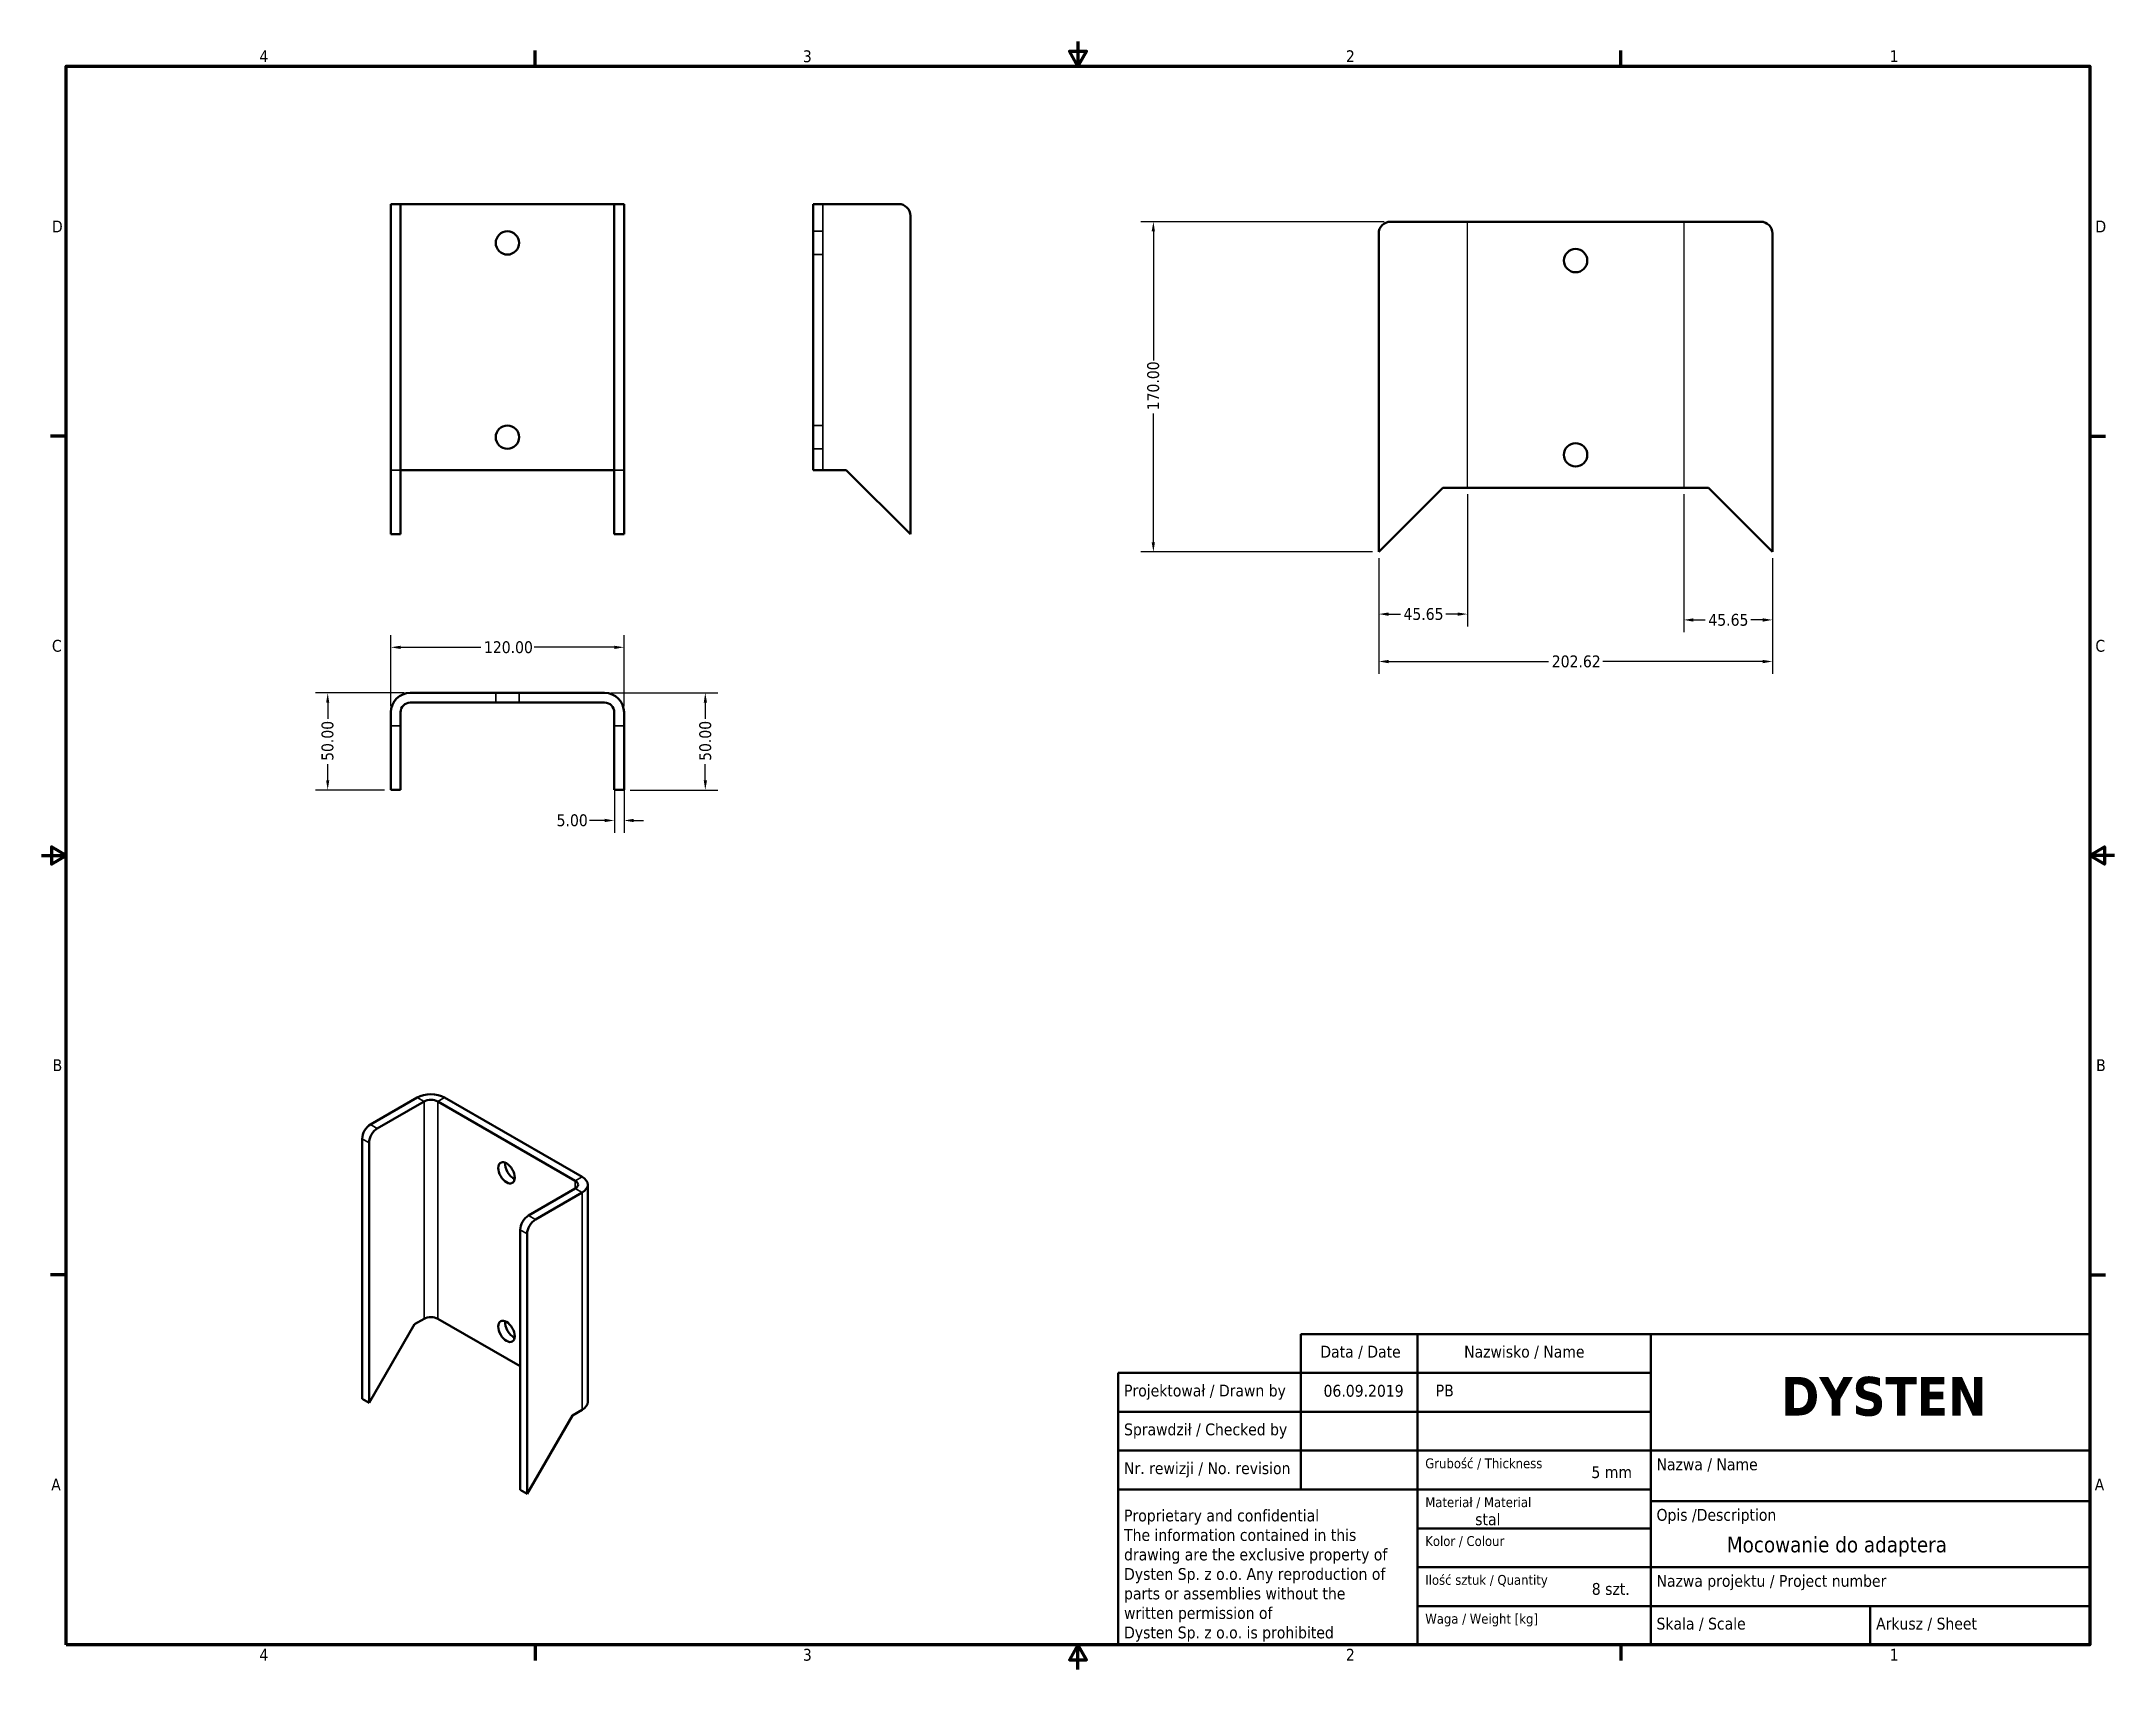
# Model space of a CAD drawing. Header units: millimetres. Extents: x 25 to 1092, y 13 to 851.
import ezdxf
from ezdxf.enums import TextEntityAlignment as Align

# ---------------------------------------------------------------- set-up
doc = ezdxf.new("R2010")
doc.units = ezdxf.units.MM
doc.header["$LTSCALE"] = 2
for name, color, linetype, lineweight in [('Linia środkowa zgięcia (ANSI)', 7, 'Continuous', 25), ('Obramowanie (ANSI)', 7, 'Continuous', 70), ('Tytuł (ANSI)', 7, 'Continuous', 50), ('Ukryty (ANSI)', 7, 'Continuous', 35), ('Widoczne (ANSI)', 7, 'Continuous', 50), ('Widoczne wąskie (ANSI)', 7, 'Continuous', 35), ('Wymiar (ANSI)', 7, 'Continuous', 25)]:
    doc.layers.add(name, color=color, linetype=linetype, lineweight=lineweight)
doc.styles.add('Styl tekstu42', font='tahoma.ttf')
doc.styles.add('Tekst notatki (ANSI)', font='tahoma.ttf')
doc.dimstyles.new('Domyślne - mm (ANSI)', dxfattribs={"dimscale": 2, "dimtxt": 3.048, "dimasz": 2.5, "dimexe": 3.175, "dimexo": 1.6002, "dimgap": 0.8, "dimtad": 0, "dimtoh": 1, "dimrnd": 1e-08, "dimzin": 4, "dimdsep": 46, "dimtxsty": 'Tekst notatki (ANSI)', "dimcen": 0.09, "dimdle": 10, "dimclrd": 256, "dimclre": 256, "dimclrt": 256, "dimadec": 1, "dimazin": 1, "dimtfac": 1, "dimtofl": 0, "dimtmove": 0, "dimatfit": 3, "dimfxl": 1, "dimtolj": 1, "dimtzin": 4, "dimlwd": -1, "dimlwe": -1, "dimarcsym": 0})

# ---------------------------------------------------------------- blocks, each defined once
blk = doc.blocks.new('Ramki Default Border')
at = {"layer": 'Obramowanie (ANSI)'}
for p, q in [((139.7, 419.1), (139.7, 423.16)), ((419.1, 419.1), (419.1, 423.16)), ((19.05, 323.85), (14.99, 323.85)), ((539.75, 323.85), (543.81, 323.85)), ((19.05, 107.95), (14.99, 107.95)), ((539.75, 107.95), (543.81, 107.95)), ((139.7, 12.7), (139.7, 8.64)), ((419.1, 12.7), (419.1, 8.64))]:
    blk.add_line(p, q, dxfattribs=at)
at = {"layer": 'Obramowanie (ANSI)', "flags": 128}
for points in [[(279.4, 425.45), (279.4, 419.1), (277.2, 422.91), (281.6, 422.91), (279.4, 419.1)], [(19.05, 12.7), (19.05, 419.1), (539.75, 419.1), (539.75, 12.7), (19.05, 12.7)], [(12.7, 215.9), (19.05, 215.9), (15.24, 218.1), (15.24, 213.7), (19.05, 215.9)], [(546.1, 215.9), (539.75, 215.9), (543.56, 218.1), (543.56, 213.7), (539.75, 215.9)], [(279.4, 6.35), (279.4, 12.7), (277.2, 8.89), (281.6, 8.89), (279.4, 12.7)]]:
    blk.add_lwpolyline(points, dxfattribs=at)
at = {"layer": 'Obramowanie (ANSI)', "char_height": 3.05, "attachment_point": 7, "style": 'Tekst notatki (ANSI)'}
for s, insert in [('4', (68.79, 420.12)), ('3', (208.6, 420.05)), ('2', (348.33, 420.12)), ('1', (488.26, 420.12)), ('D', (15.39, 376.3)), ('D', (541.17, 376.3)), ('C', (15.39, 268.3)), ('C', (541.17, 268.3)), ('B', (15.58, 160.4)), ('B', (541.36, 160.4)), ('A', (15.21, 52.45)), ('A', (540.99, 52.45)), ('4', (68.79, 8.64)), ('3', (208.6, 8.57)), ('2', (348.33, 8.64)), ('1', (488.26, 8.64))]:
    blk.add_mtext(s, dxfattribs=dict(at, insert=insert))
blk = doc.blocks.new('Tabelki rysunkowe Tabelka new')
at = {"layer": 'Tytuł (ANSI)'}
for p, q in [((529, 115), (326, 115)), ((326, 115), (326, 109)), ((356, 115), (356, 35)), ((416, 115), (416, 35)), ((529, 115), (529, 35)), ((326, 109), (326, 75)), ((279, 35), (279, 105)), ((279, 105), (356, 105)), ((356, 105), (416, 105)), ((356, 95), (279, 95)), ((356, 95), (416, 95)), ((356, 85), (279, 85)), ((356, 85), (416, 85)), ((416, 85), (529, 85)), ((356, 75), (279, 75)), ((356, 75), (416, 75)), ((416, 72), (529, 72)), ((356, 65), (416, 65)), ((356, 55), (416, 55)), ((416, 55), (529, 55)), ((356, 45), (416, 45)), ((416, 45), (529, 45)), ((472.5, 45), (472.5, 35)), ((529, 35), (279, 35))]:
    blk.add_line(p, q, dxfattribs=at)
at = {"layer": 'Tytuł (ANSI)', "style": 'Tekst notatki (ANSI)'}
for s, insert, char_height, attachment_point in [('Nazwisko / Name', (368, 112), 3.048, 1), ('Data / Date', (331, 112), 3.048, 1), ('Projektował / Drawn by', (280.5, 102), 3.048, 1), ('\\fTahoma|b1|i0;\\H10.0000;DYSTEN', (476, 104), 10, 2), ('Sprawdził / Checked by', (280.5, 92), 3.048, 1), ('Nr. rewizji / No. revision', (280.5, 82), 3.048, 1), ('\\fTahoma|b0|i0;\\H2.5400;Grubość / Thickness', (358, 83), 2.54, 1), ('Nazwa / Name', (417.5, 83), 3.048, 1), ('\\fTahoma|b0|i0;\\H2.5400;Materiał / Material', (358, 73), 2.54, 1), ('Opis /Description ', (417.5, 70), 3.048, 1), ('\\fTahoma|b0|i0;\\H2.5400;Kolor / Colour', (358, 63), 2.54, 1), ('\\fTahoma|b0|i0;\\H2.5400;Ilość sztuk / Quantity', (358, 53), 2.54, 1), ('Nazwa projektu / Project number', (417.5, 53), 3.048, 1), ('\\fTahoma|b0|i0;\\H2.5400;Waga / Weight [kg]', (358, 43), 2.54, 1), ('Skala / Scale', (417.5, 42), 3.048, 1), ('Arkusz / Sheet', (474, 42), 3.048, 1)]:
    blk.add_mtext(s, dxfattribs=dict(at, insert=insert, char_height=char_height, attachment_point=attachment_point))
at = {"layer": 'Tytuł (ANSI)', "insert": (280.5, 69.84), "char_height": 3.048, "attachment_point": 1, "line_spacing_factor": 0.987884, "style": 'Tekst notatki (ANSI)'}
blk.add_mtext('Proprietary and confidential\\PThe information contained in this\\Pdrawing are the exclusive property of\\PDysten Sp. z o.o. Any reproduction of\\Pparts or assemblies without the\\Pwritten permission of\\PDysten Sp. z o.o. is prohibited', dxfattribs=at)
at = {"layer": 'Tytuł (ANSI)'}
for tag, p, height, style in [('Data_001', (331.83, 98.89), 3.05, 'Tekst notatki (ANSI)'), ('Projektował_001', (360.69, 98.95), 3.05, 'Tekst notatki (ANSI)'), ('Grubość_materiału_001', (400.75, 77.95), 3.05, 'Tekst notatki (ANSI)'), ('Materiał_001', (370.86, 65.81), 3.05, 'Tekst notatki (ANSI)'), ('Nazwa_części_001', (435.59, 58.82), 4, 'Styl tekstu42'), ('Ilość_sztuk_001', (400.85, 47.88), 3.05, 'Tekst notatki (ANSI)')]:
    blk.add_attdef(tag, p, '', height=height, dxfattribs=dict(at, style=style))
at = {"layer": 'Tytuł (ANSI)', "style": 'Tekst notatki (ANSI)'}
for tag, p in [('kiedy_sprawdził', (332, 92)), ('Kto_zatwierdził', (361, 92)), ('Nr_części', (465.47, 80.14)), ('RAL', (395.29, 61)), ('Nr_projektu', (499.73, 51)), ('Waga', (401, 41))]:
    blk.add_attdef(tag, text='', height=3.05, dxfattribs=at).set_placement(p, align=Align.TOP_LEFT)
blk = doc.blocks.new('*D5')
at = {"layer": 'Defpoints', "color": 0, "transparency": 16777216}
for p in [(172.7, 515.5), (215.2, 515.5), (205.2, 465.5)]:
    blk.add_point(p, dxfattribs=at)
at = {"layer": 'Wymiar (ANSI)', "transparency": 16777216}
for p, q in [((212, 515.5), (166.4, 515.5)), ((172.7, 510.5), (172.7, 502.1)), ((172.7, 470.5), (172.7, 478.9)), ((202, 465.5), (166.4, 465.5))]:
    blk.add_line(p, q, dxfattribs=at)
for points in [[(171.9, 510.5), (173.5, 510.5), (172.7, 515.5)], [(171.9, 470.5), (173.5, 470.5), (172.7, 465.5)]]:
    blk.add_solid(points, dxfattribs=at)
at = {"layer": 'Wymiar (ANSI)', "transparency": 16777216, "insert": (169.5, 480.5), "char_height": 6.1, "attachment_point": 1, "rotation": 90, "style": 'Tekst notatki (ANSI)'}
blk.add_mtext('\\A1;50.00', dxfattribs=at)
blk = doc.blocks.new('*D6')
at = {"layer": 'Defpoints', "color": 0, "transparency": 16777216}
for p in [(325.2, 539), (205.2, 505.5), (325.2, 505.5)]:
    blk.add_point(p, dxfattribs=at)
at = {"layer": 'Wymiar (ANSI)', "transparency": 16777216}
for p, q in [((205.2, 508.7), (205.2, 545.3)), ((325.2, 508.7), (325.2, 545.3)), ((210.2, 539), (251.5, 539)), ((320.2, 539), (278.9, 539))]:
    blk.add_line(p, q, dxfattribs=at)
for points in [[(210.2, 539.8), (210.2, 538.1), (205.2, 539)], [(320.2, 539.8), (320.2, 538.1), (325.2, 539)]]:
    blk.add_solid(points, dxfattribs=at)
at = {"layer": 'Wymiar (ANSI)', "transparency": 16777216, "insert": (253.1, 542.1), "char_height": 6.1, "attachment_point": 1, "style": 'Tekst notatki (ANSI)'}
blk.add_mtext('\\A1;120.00', dxfattribs=at)
blk = doc.blocks.new('*D7')
at = {"layer": 'Defpoints', "color": 0, "transparency": 16777216}
for p in [(315.2, 515.5), (325.2, 465.5), (367, 465.5)]:
    blk.add_point(p, dxfattribs=at)
at = {"layer": 'Wymiar (ANSI)', "transparency": 16777216}
for p, q in [((318.4, 515.5), (373.4, 515.5)), ((367, 510.5), (367, 502.1)), ((367, 470.5), (367, 478.9)), ((328.4, 465.5), (373.4, 465.5))]:
    blk.add_line(p, q, dxfattribs=at)
for points in [[(366.2, 510.5), (367.9, 510.5), (367, 515.5)], [(366.2, 470.5), (367.9, 470.5), (367, 465.5)]]:
    blk.add_solid(points, dxfattribs=at)
at = {"layer": 'Wymiar (ANSI)', "transparency": 16777216, "insert": (363.9, 480.5), "char_height": 6.1, "attachment_point": 1, "rotation": 90, "style": 'Tekst notatki (ANSI)'}
blk.add_mtext('\\A1;50.00', dxfattribs=at)
blk = doc.blocks.new('*D8')
at = {"layer": 'Defpoints', "color": 0, "transparency": 16777216}
for p in [(320.2, 471.5), (325.2, 471.5), (325.2, 449.8)]:
    blk.add_point(p, dxfattribs=at)
at = {"layer": 'Wymiar (ANSI)', "transparency": 16777216}
for p, q in [((320.2, 468.3), (320.2, 443.5)), ((325.2, 468.3), (325.2, 443.5)), ((315.2, 449.8), (307.5, 449.8)), ((330.2, 449.8), (335.2, 449.8))]:
    blk.add_line(p, q, dxfattribs=at)
for points in [[(315.2, 450.7), (315.2, 449), (320.2, 449.8)], [(330.2, 450.7), (330.2, 449), (325.2, 449.8)]]:
    blk.add_solid(points, dxfattribs=at)
at = {"layer": 'Wymiar (ANSI)', "transparency": 16777216, "insert": (290.5, 453), "char_height": 6.1, "attachment_point": 1, "style": 'Tekst notatki (ANSI)'}
blk.add_mtext('\\A1;5.00', dxfattribs=at)
blk = doc.blocks.new('*D9')
at = {"layer": 'Defpoints', "color": 0, "transparency": 16777216}
for p in [(719.6, 758.1), (597.6, 588.1), (713.6, 588.1)]:
    blk.add_point(p, dxfattribs=at)
at = {"layer": 'Wymiar (ANSI)', "transparency": 16777216}
for p, q in [((716.4, 758.1), (591.2, 758.1)), ((597.6, 753.1), (597.6, 686.7)), ((597.6, 593.1), (597.6, 659.4)), ((710.4, 588.1), (591.2, 588.1))]:
    blk.add_line(p, q, dxfattribs=at)
for points in [[(596.7, 753.1), (598.4, 753.1), (597.6, 758.1)], [(596.7, 593.1), (598.4, 593.1), (597.6, 588.1)]]:
    blk.add_solid(points, dxfattribs=at)
at = {"layer": 'Wymiar (ANSI)', "transparency": 16777216, "insert": (594.4, 661), "char_height": 6.1, "attachment_point": 1, "rotation": 90, "style": 'Tekst notatki (ANSI)'}
blk.add_mtext('\\A1;170.00', dxfattribs=at)
blk = doc.blocks.new('*D10')
at = {"layer": 'Defpoints', "color": 0, "transparency": 16777216}
for p in [(713.6, 588.1), (916.2, 588.1), (916.2, 531.7)]:
    blk.add_point(p, dxfattribs=at)
at = {"layer": 'Wymiar (ANSI)', "transparency": 16777216}
for p, q in [((713.6, 584.9), (713.6, 525.3)), ((916.2, 584.9), (916.2, 525.3)), ((718.6, 531.7), (801, 531.7)), ((911.2, 531.7), (828.8, 531.7))]:
    blk.add_line(p, q, dxfattribs=at)
for points in [[(718.6, 532.5), (718.6, 530.8), (713.6, 531.7)], [(911.2, 532.5), (911.2, 530.8), (916.2, 531.7)]]:
    blk.add_solid(points, dxfattribs=at)
at = {"layer": 'Wymiar (ANSI)', "transparency": 16777216, "insert": (802.6, 534.8), "char_height": 6.1, "attachment_point": 1, "style": 'Tekst notatki (ANSI)'}
blk.add_mtext('\\A1;202.62', dxfattribs=at)
blk = doc.blocks.new('*D11')
at = {"layer": 'Defpoints', "color": 0, "transparency": 16777216}
for p in [(759.2, 621.1), (713.6, 588.1), (759.2, 556.1)]:
    blk.add_point(p, dxfattribs=at)
at = {"layer": 'Wymiar (ANSI)', "transparency": 16777216}
for p, q in [((759.2, 617.9), (759.2, 549.7)), ((713.6, 584.9), (713.6, 549.7)), ((718.6, 556.1), (724.7, 556.1)), ((754.2, 556.1), (748.1, 556.1))]:
    blk.add_line(p, q, dxfattribs=at)
for points in [[(718.6, 556.9), (718.6, 555.2), (713.6, 556.1)], [(754.2, 556.9), (754.2, 555.2), (759.2, 556.1)]]:
    blk.add_solid(points, dxfattribs=at)
at = {"layer": 'Wymiar (ANSI)', "transparency": 16777216, "insert": (726.3, 559.2), "char_height": 6.1, "attachment_point": 1, "style": 'Tekst notatki (ANSI)'}
blk.add_mtext('\\A1;45.65', dxfattribs=at)
blk = doc.blocks.new('*D12')
at = {"layer": 'Defpoints', "color": 0, "transparency": 16777216}
for p in [(870.5, 621.1), (916.2, 588.1), (870.5, 553.1)]:
    blk.add_point(p, dxfattribs=at)
at = {"layer": 'Wymiar (ANSI)', "transparency": 16777216}
for p, q in [((870.5, 617.9), (870.5, 546.7)), ((916.2, 584.9), (916.2, 546.7)), ((875.5, 553.1), (881.6, 553.1)), ((911.2, 553.1), (905.1, 553.1))]:
    blk.add_line(p, q, dxfattribs=at)
for points in [[(875.5, 553.9), (875.5, 552.2), (870.5, 553.1)], [(911.2, 553.9), (911.2, 552.2), (916.2, 553.1)]]:
    blk.add_solid(points, dxfattribs=at)
at = {"layer": 'Wymiar (ANSI)', "transparency": 16777216, "insert": (883.2, 556.2), "char_height": 6.1, "attachment_point": 1, "style": 'Tekst notatki (ANSI)'}
blk.add_mtext('\\A1;45.65', dxfattribs=at)

msp = doc.modelspace()

# ---------------------------------------------------------------- linework, layer by layer
at = {"layer": 'Linia środkowa zgięcia (ANSI)'}
for p, q in [((759.207, 621.067), (759.207, 758.067)), ((870.517, 758.067), (870.517, 621.067))]:
    msp.add_line(p, q, dxfattribs=at)
at = {"layer": 'Ukryty (ANSI)'}
for p, q in [((427.521, 767.172), (427.521, 630.172)), ((422.521, 753.172), (427.521, 753.172)), ((422.521, 741.172), (427.521, 741.172)), ((422.521, 653.172), (427.521, 653.172)), ((422.521, 641.172), (427.521, 641.172)), ((210.182, 630.172), (205.182, 630.172)), ((325.182, 630.172), (320.182, 630.172)), ((259.182, 515.525), (259.182, 510.525)), ((271.182, 515.525), (271.182, 510.525)), ((210.182, 498.525), (205.182, 498.525)), ((325.182, 498.525), (320.182, 498.525))]:
    msp.add_line(p, q, dxfattribs=at)
at = {"layer": 'Widoczne (ANSI)'}
for p, q in [((210.182, 767.172), (205.182, 767.172)), ((205.182, 761.172), (205.182, 767.172)), ((205.182, 597.172), (205.182, 761.172)), ((210.182, 767.172), (210.182, 761.172)), ((210.182, 767.172), (215.182, 767.172)), ((210.182, 597.172), (210.182, 761.172)), ((215.182, 767.172), (315.182, 767.172)), ((315.182, 767.172), (320.182, 767.172)), ((320.182, 761.172), (320.182, 767.172)), ((325.182, 767.172), (320.182, 767.172)), ((320.182, 761.172), (320.182, 597.172)), ((325.182, 767.172), (325.182, 761.172)), ((325.182, 761.172), (325.182, 597.172)), ((422.521, 630.172), (422.521, 767.172)), ((432.521, 767.172), (422.521, 767.172)), ((432.521, 767.172), (466.521, 767.172)), ((472.521, 597.172), (472.521, 761.172)), ((910.172, 758.067), (719.552, 758.067)), ((713.552, 752.067), (713.552, 588.067)), ((916.172, 588.067), (916.172, 752.067)), ((210.182, 630.172), (215.182, 630.172)), ((215.182, 630.172), (315.182, 630.172)), ((315.182, 630.172), (320.182, 630.172)), ((432.521, 630.172), (422.521, 630.172)), ((432.521, 630.172), (439.521, 630.172)), ((439.521, 630.172), (472.521, 597.172)), ((713.552, 588.067), (746.552, 621.067)), ((746.552, 621.067), (883.172, 621.067)), ((883.172, 621.067), (916.172, 588.067)), ((205.182, 597.172), (210.182, 597.172)), ((325.182, 597.172), (320.182, 597.172)), ((215.182, 515.525), (315.182, 515.525)), ((205.182, 505.525), (205.182, 471.525)), ((210.182, 471.525), (210.182, 505.525)), ((215.182, 510.525), (315.182, 510.525)), ((320.182, 505.525), (320.182, 471.525)), ((325.182, 505.525), (325.182, 471.525)), ((205.182, 465.525), (205.182, 471.525)), ((210.182, 471.525), (210.182, 465.525)), ((320.182, 465.525), (320.182, 471.525)), ((325.182, 471.525), (325.182, 465.525)), ((205.182, 465.525), (210.182, 465.525)), ((320.182, 465.525), (325.182, 465.525)), ((218.744, 307.227), (194.703, 293.347)), ((198.238, 291.306), (222.28, 305.186)), ((229.351, 305.186), (300.062, 264.361)), ((232.886, 307.227), (303.597, 266.402)), ((190.46, 152.093), (190.46, 285.998)), ((193.996, 150.052), (193.996, 283.957)), ((300.062, 260.279), (276.02, 246.398)), ((303.597, 258.237), (279.555, 244.357)), ((306.526, 262.32), (306.526, 150.46)), ((271.777, 239.05), (271.777, 105.144)), ((275.313, 237.008), (275.313, 103.103)), ((217.33, 190.468), (222.28, 193.326)), ((229.351, 193.326), (271.777, 168.831)), ((193.996, 150.052), (217.33, 190.468)), ((190.46, 152.093), (193.996, 150.052)), ((275.313, 103.103), (298.647, 143.52)), ((298.647, 143.52), (303.597, 146.377)), ((275.313, 103.103), (271.777, 105.144))]:
    msp.add_line(p, q, dxfattribs=at)
for centre in [(265.182, 747.172), (814.862, 738.067), (265.182, 647.172), (814.862, 638.067)]:
    msp.add_circle(centre, 6, dxfattribs=at)
for centre, radius, start, end in [((466.521, 761.172), 6, 0, 90), ((719.552, 752.067), 6, 90, 180), ((910.172, 752.067), 6, 0, 90), ((215.182, 505.525), 10, 90, 180), ((315.182, 505.525), 10, 0, 90), ((215.182, 505.525), 5, 90, 180), ((315.182, 505.525), 5, 0, 90)]:
    msp.add_arc(centre, radius, start, end, dxfattribs=at)
for centre, major_axis, start_param, end_param in [((225.815, 303.145), (-10, 0), 3.92699082, 5.49778714), ((225.815, 303.145), (5, 0), 0.78539816, 2.35619449), ((194.703, 288.448), (-3, -5.196), 3.92699082, 5.49778714), ((198.238, 286.407), (3, 5.196), 0.78539816, 2.35619449), ((268.242, 270.485), (3, -5.196), 3.7717299, 5.65304806), ((296.526, 262.32), (5, 0), 5.49778714, 7.06858347), ((296.526, 262.32), (10, 0), 5.49778714, 7.06858347), ((276.02, 241.499), (-3, -5.196), 3.92699082, 5.49778714), ((279.555, 239.458), (3, 5.196), 0.78539816, 2.35619449), ((225.815, 191.285), (5, 0), 0.78539816, 2.35619449), ((268.242, 188.835), (3, -5.196), 3.7717299, 5.65304806), ((296.526, 150.46), (10, 0), 5.49778714, 6.28318531)]:
    msp.add_ellipse(centre, major_axis=major_axis, ratio=0.57735027, start_param=start_param, end_param=end_param, dxfattribs=at)
for centre in [(264.706, 268.444), (264.706, 186.794)]:
    msp.add_ellipse(centre, major_axis=(3, -5.196), ratio=0.57735027, dxfattribs=at)
at = {"layer": 'Widoczne wąskie (ANSI)'}
for p, q in [((222.28, 305.186), (218.744, 307.227)), ((222.28, 193.326), (222.28, 305.186)), ((232.886, 307.227), (229.351, 305.186)), ((229.351, 305.186), (229.351, 193.326)), ((198.238, 291.306), (194.703, 293.347)), ((190.46, 285.998), (193.996, 283.957)), ((300.062, 264.361), (303.597, 266.402)), ((300.062, 260.279), (300.062, 264.361)), ((303.597, 258.237), (300.062, 260.279)), ((303.597, 146.377), (303.597, 258.237)), ((279.555, 244.357), (276.02, 246.398)), ((271.777, 239.05), (275.313, 237.008))]:
    msp.add_line(p, q, dxfattribs=at)

# ---------------------------------------------------------------- block references
at = {"xscale": 2, "yscale": 2, "zscale": 2}
msp.add_blockref('Ramki Default Border', (0, 0), dxfattribs=at)
msp.add_blockref('Tabelki rysunkowe Tabelka new', (21.5, -44.6), dxfattribs=at).add_auto_attribs({'Projektował_001': 'PB', 'Data_001': '06.09.2019', 'Materiał_001': 'stal', 'Grubość_materiału_001': '5 mm', 'Ilość_sztuk_001': '8 szt.', 'Nazwa_części_001': 'Mocowanie do adaptera'})

# ---------------------------------------------------------------- dimensions: what is measured, and where the dimension line sits
at = {"layer": 'Wymiar (ANSI)'}
for base, p1, p2, angle, picture, middle in [((597.552, 588.067), (719.552, 758.067), (713.552, 588.067), 90, '*D9', (597.552, 673.067)), ((759.2069, 556.0671), (713.5521, 588.0671), (759.2069, 621.0671), 180, '*D11', (736.3795, 556.0671)), ((870.5167, 553.0671), (916.1715, 588.0671), (870.5167, 621.0671), 180, '*D12', (893.3441, 553.0671)), ((916.172, 531.662), (713.552, 588.067), (916.172, 588.067), 180, '*D10', (814.862, 531.662)), ((325.182, 538.958), (205.182, 505.525), (325.182, 505.525), 180, '*D6', (265.182, 538.958)), ((172.708, 515.525), (205.182, 465.525), (215.182, 515.525), 270, '*D5', (172.708, 490.525)), ((367.029, 465.525), (315.182, 515.525), (325.182, 465.525), 270, '*D7', (367.029, 490.525)), ((325.182, 449.834), (320.182, 471.525), (325.182, 471.525), 180, '*D8', (298.186, 449.834))]:
    dim = msp.add_linear_dim(base=base, p1=p1, p2=p2, angle=angle, dimstyle='Domyślne - mm (ANSI)', override={"dimgap": 0.8, "dimtoh": 0, "dimdec": 2, "dimtol": 0, "dimlim": 0, "dimtp": 0, "dimtm": 0, "dimtdec": 2, "dimatfit": 1}, dxfattribs=at)
    dim.commit()
    dim.dimension.update_dxf_attribs({"geometry": picture, "text_midpoint": middle, "dimtype": 160})

doc.saveas('drawing.dxf')
